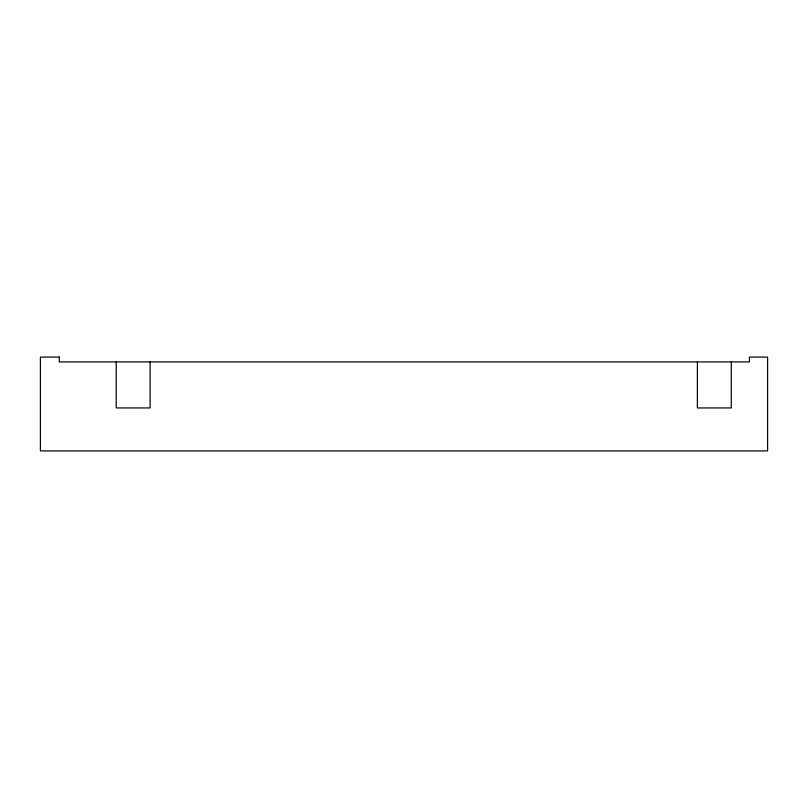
<?xml version="1.0" encoding="UTF-8"?>
<svg xmlns="http://www.w3.org/2000/svg" width="808" height="808" viewBox="0 0 808 808"><rect width="100%" height="100%" fill="white"/><g stroke="black" fill="none" stroke-linecap="round" stroke-linejoin="round"><path stroke-width="1.21" d="M731.28 361.923L731.28 407.939L697.375 407.939L697.375 361.923M150.106 361.923L150.106 407.939L116.201 407.939L116.201 361.923M59.297 357.086L40.4 357.086L40.4 450.914L767.6 450.914L767.6 357.086L749.44 357.086L749.44 361.923L59.297 361.923L59.297 357.086"/></g></svg>
